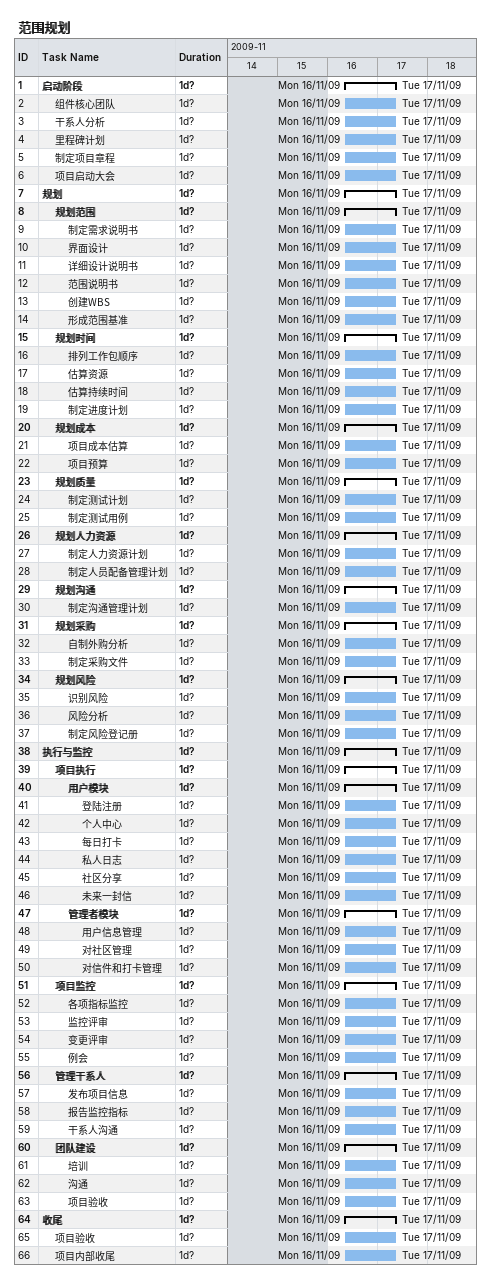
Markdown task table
范围规划

| ID | Level | Task | Duration | Start | Finish |
|---|---|---|---|---|---|
| 1 | 1 | **启动阶段** | 1d? | 2009-11-16 | 2009-11-17 |
| 2 | 2 | 组件核心团队 | 1d? | 2009-11-16 | 2009-11-17 |
| 3 | 2 | 干系人分析 | 1d? | 2009-11-16 | 2009-11-17 |
| 4 | 2 | 里程碑计划 | 1d? | 2009-11-16 | 2009-11-17 |
| 5 | 2 | 制定项目章程 | 1d? | 2009-11-16 | 2009-11-17 |
| 6 | 2 | 项目启动大会 | 1d? | 2009-11-16 | 2009-11-17 |
| 7 | 1 | **规划** | 1d? | 2009-11-16 | 2009-11-17 |
| 8 | 2 | **规划范围** | 1d? | 2009-11-16 | 2009-11-17 |
| 9 | 3 | 制定需求说明书 | 1d? | 2009-11-16 | 2009-11-17 |
| 10 | 3 | 界面设计 | 1d? | 2009-11-16 | 2009-11-17 |
| 11 | 3 | 详细设计说明书 | 1d? | 2009-11-16 | 2009-11-17 |
| 12 | 3 | 范围说明书 | 1d? | 2009-11-16 | 2009-11-17 |
| 13 | 3 | 创建WBS | 1d? | 2009-11-16 | 2009-11-17 |
| 14 | 3 | 形成范围基准 | 1d? | 2009-11-16 | 2009-11-17 |
| 15 | 2 | **规划时间** | 1d? | 2009-11-16 | 2009-11-17 |
| 16 | 3 | 排列工作包顺序 | 1d? | 2009-11-16 | 2009-11-17 |
| 17 | 3 | 估算资源 | 1d? | 2009-11-16 | 2009-11-17 |
| 18 | 3 | 估算持续时间 | 1d? | 2009-11-16 | 2009-11-17 |
| 19 | 3 | 制定进度计划 | 1d? | 2009-11-16 | 2009-11-17 |
| 20 | 2 | **规划成本** | 1d? | 2009-11-16 | 2009-11-17 |
| 21 | 3 | 项目成本估算 | 1d? | 2009-11-16 | 2009-11-17 |
| 22 | 3 | 项目预算 | 1d? | 2009-11-16 | 2009-11-17 |
| 23 | 2 | **规划质量** | 1d? | 2009-11-16 | 2009-11-17 |
| 24 | 3 | 制定测试计划 | 1d? | 2009-11-16 | 2009-11-17 |
| 25 | 3 | 制定测试用例 | 1d? | 2009-11-16 | 2009-11-17 |
| 26 | 2 | **规划人力资源** | 1d? | 2009-11-16 | 2009-11-17 |
| 27 | 3 | 制定人力资源计划 | 1d? | 2009-11-16 | 2009-11-17 |
| 28 | 3 | 制定人员配备管理计划 | 1d? | 2009-11-16 | 2009-11-17 |
| 29 | 2 | **规划沟通** | 1d? | 2009-11-16 | 2009-11-17 |
| 30 | 3 | 制定沟通管理计划 | 1d? | 2009-11-16 | 2009-11-17 |
| 31 | 2 | **规划采购** | 1d? | 2009-11-16 | 2009-11-17 |
| 32 | 3 | 自制外购分析 | 1d? | 2009-11-16 | 2009-11-17 |
| 33 | 3 | 制定采购文件 | 1d? | 2009-11-16 | 2009-11-17 |
| 34 | 2 | **规划风险** | 1d? | 2009-11-16 | 2009-11-17 |
| 35 | 3 | 识别风险 | 1d? | 2009-11-16 | 2009-11-17 |
| 36 | 3 | 风险分析 | 1d? | 2009-11-16 | 2009-11-17 |
| 37 | 3 | 制定风险登记册 | 1d? | 2009-11-16 | 2009-11-17 |
| 38 | 1 | **执行与监控** | 1d? | 2009-11-16 | 2009-11-17 |
| 39 | 2 | **项目执行** | 1d? | 2009-11-16 | 2009-11-17 |
| 40 | 3 | **用户模块** | 1d? | 2009-11-16 | 2009-11-17 |
| 41 | 4 | 登陆注册 | 1d? | 2009-11-16 | 2009-11-17 |
| 42 | 4 | 个人中心 | 1d? | 2009-11-16 | 2009-11-17 |
| 43 | 4 | 每日打卡 | 1d? | 2009-11-16 | 2009-11-17 |
| 44 | 4 | 私人日志 | 1d? | 2009-11-16 | 2009-11-17 |
| 45 | 4 | 社区分享 | 1d? | 2009-11-16 | 2009-11-17 |
| 46 | 4 | 未来一封信 | 1d? | 2009-11-16 | 2009-11-17 |
| 47 | 3 | **管理者模块** | 1d? | 2009-11-16 | 2009-11-17 |
| 48 | 4 | 用户信息管理 | 1d? | 2009-11-16 | 2009-11-17 |
| 49 | 4 | 对社区管理 | 1d? | 2009-11-16 | 2009-11-17 |
| 50 | 4 | 对信件和打卡管理 | 1d? | 2009-11-16 | 2009-11-17 |
| 51 | 2 | **项目监控** | 1d? | 2009-11-16 | 2009-11-17 |
| 52 | 3 | 各项指标监控 | 1d? | 2009-11-16 | 2009-11-17 |
| 53 | 3 | 监控评审 | 1d? | 2009-11-16 | 2009-11-17 |
| 54 | 3 | 变更评审 | 1d? | 2009-11-16 | 2009-11-17 |
| 55 | 3 | 例会 | 1d? | 2009-11-16 | 2009-11-17 |
| 56 | 2 | **管理干系人** | 1d? | 2009-11-16 | 2009-11-17 |
| 57 | 3 | 发布项目信息 | 1d? | 2009-11-16 | 2009-11-17 |
| 58 | 3 | 报告监控指标 | 1d? | 2009-11-16 | 2009-11-17 |
| 59 | 3 | 干系人沟通 | 1d? | 2009-11-16 | 2009-11-17 |
| 60 | 2 | **团队建设** | 1d? | 2009-11-16 | 2009-11-17 |
| 61 | 3 | 培训 | 1d? | 2009-11-16 | 2009-11-17 |
| 62 | 3 | 沟通 | 1d? | 2009-11-16 | 2009-11-17 |
| 63 | 3 | 项目验收 | 1d? | 2009-11-16 | 2009-11-17 |
| 64 | 1 | **收尾** | 1d? | 2009-11-16 | 2009-11-17 |
| 65 | 2 | 项目验收 | 1d? | 2009-11-16 | 2009-11-17 |
| 66 | 2 | 项目内部收尾 | 1d? | 2009-11-16 | 2009-11-17 |
